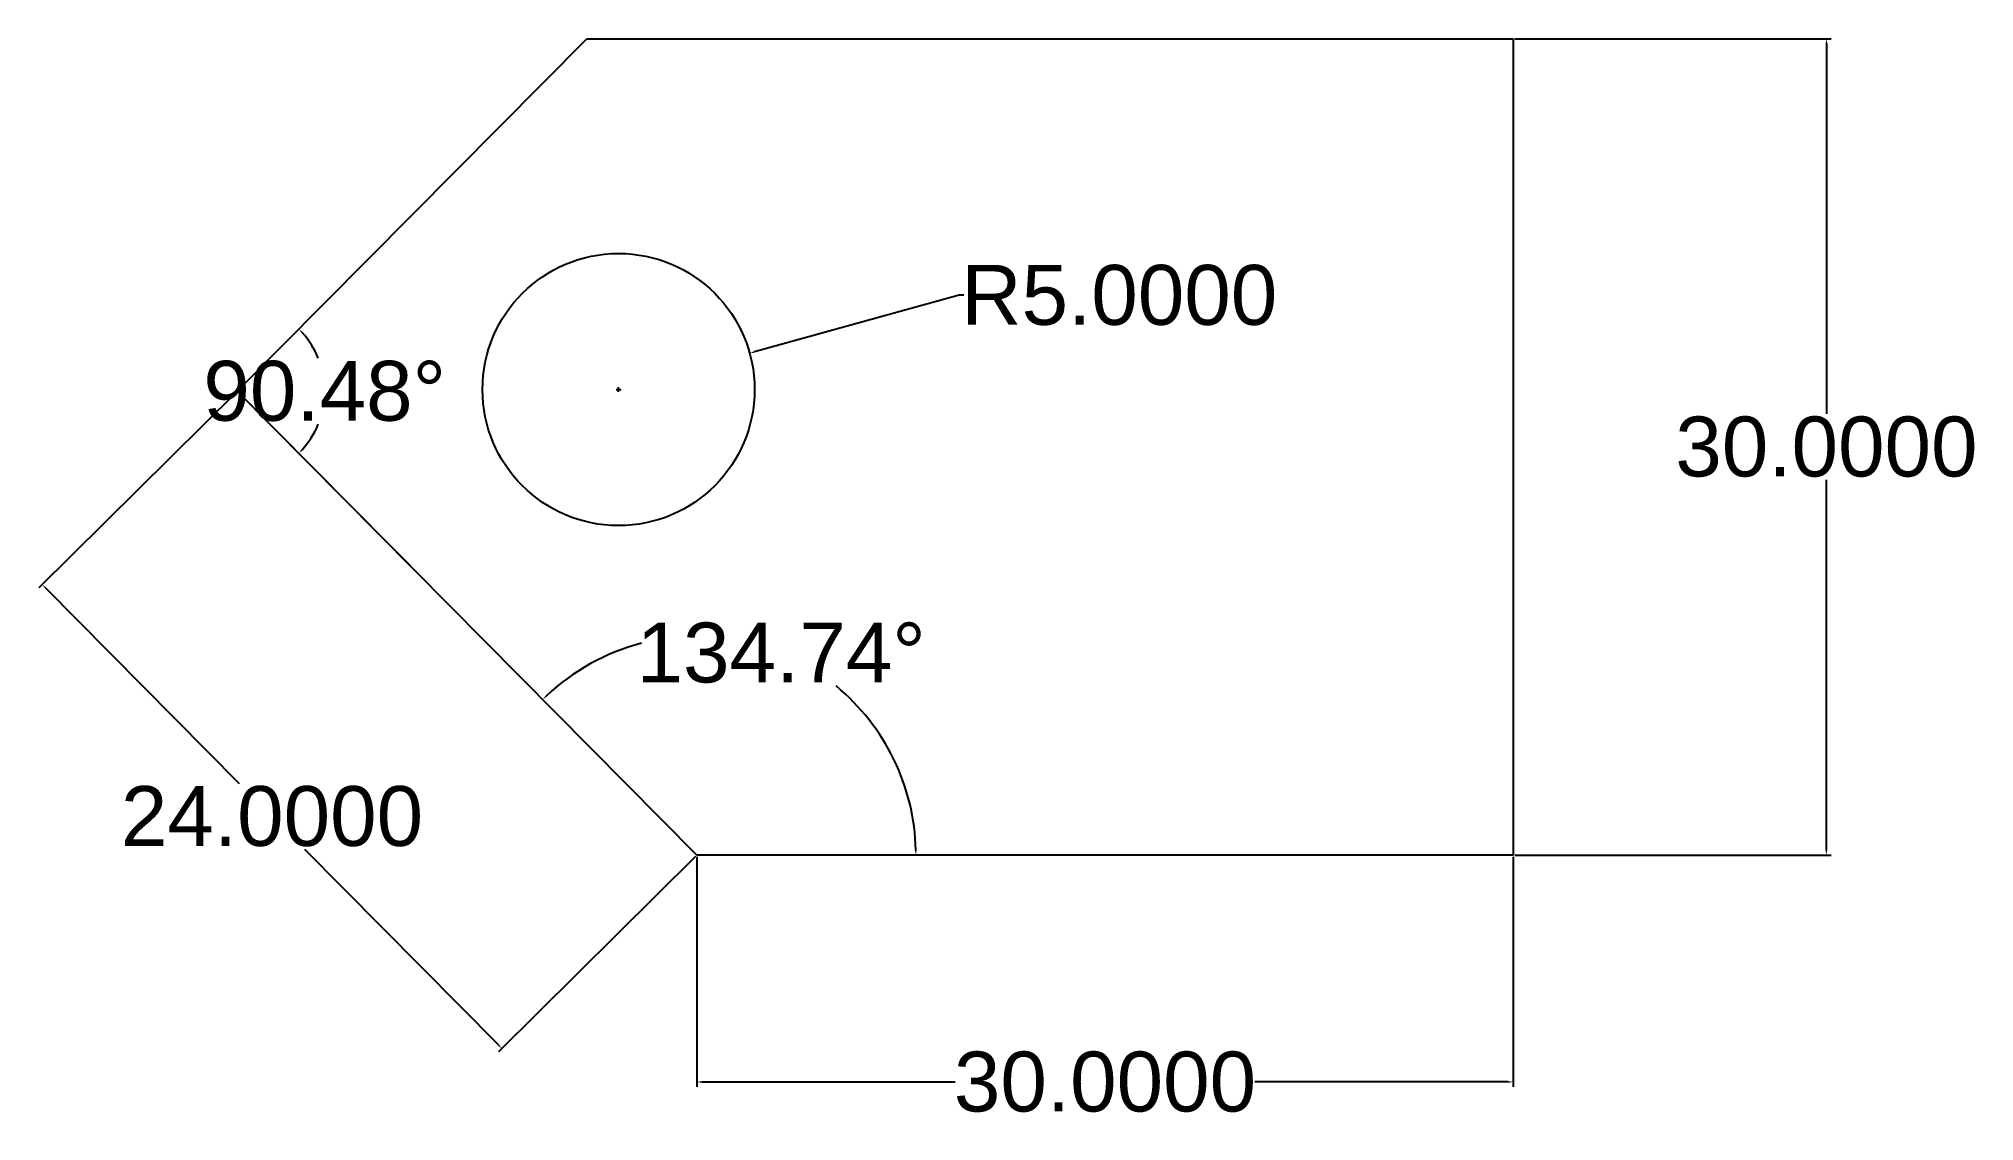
# Model space of a CAD drawing. Header units: inches. Extents: x 20.8 to 91.9, y 9.9 to 49.6.
import ezdxf

# ---------------------------------------------------------------- set-up
doc = ezdxf.new("R2010")
doc.units = ezdxf.units.IN
doc.header["$MEASUREMENT"] = 0
doc.styles.get("Standard").update_dxf_attribs({"font": 'arial.ttf'})
doc.dimstyles.get("Standard").update_dxf_attribs({"dimtxt": 2.2, "dimasz": 0.18, "dimexe": 0.18, "dimexo": 0.0625, "dimgap": 0.09, "dimtad": 0, "dimtih": 1, "dimtoh": 1, "dimdec": 4, "dimzin": 0, "dimdsep": 46, "dimtxsty": 'Standard', "dimcen": 0.09, "dimclrd": 1, "dimclrt": 1, "dimazin": 0, "dimtfac": 1, "dimtdec": 4, "dimtofl": 0, "dimtmove": 0, "dimatfit": 3, "dimfxl": 1, "dimtolj": 1, "dimtzin": 0, "dimarcsym": 0})

# ---------------------------------------------------------------- blocks, each defined once
blk = doc.blocks.new('*D2')
at = {"color": 0, "lineweight": -2, "transparency": 16777216}
for p, q in [((75.022, 49.634), (86.653, 49.634)), ((75.022, 19.634), (86.653, 19.634))]:
    blk.add_line(p, q, dxfattribs=at)
at = {"color": 1, "lineweight": -2, "transparency": 16777216}
for p, q in [((86.473, 49.454), (86.473, 35.848)), ((86.473, 19.814), (86.473, 33.42))]:
    blk.add_line(p, q, dxfattribs=at)
at = {"color": 1, "transparency": 16777216}
for points in [[(86.443, 49.454), (86.503, 49.454), (86.473, 49.634)], [(86.443, 19.814), (86.503, 19.814), (86.473, 19.634)]]:
    blk.add_solid(points, dxfattribs=at)
at = {"layer": 'Defpoints', "color": 0, "transparency": 16777216}
for p in [(74.96, 49.634), (74.96, 19.634), (86.473, 19.634)]:
    blk.add_point(p, dxfattribs=at)
at = {"color": 1, "transparency": 16777216, "insert": (86.473, 34.634), "char_height": 2.2, "attachment_point": 5}
blk.add_mtext('\\A1;30.0000', dxfattribs=at)
blk = doc.blocks.new('*D4')
at = {"color": 0, "lineweight": -2, "transparency": 16777216}
for p, q in [((44.96, 19.571), (44.96, 11.119)), ((74.96, 19.571), (74.96, 11.119))]:
    blk.add_line(p, q, dxfattribs=at)
at = {"color": 1, "lineweight": -2, "transparency": 16777216}
for p, q in [((45.14, 11.299), (54.453, 11.299)), ((74.78, 11.299), (65.466, 11.299))]:
    blk.add_line(p, q, dxfattribs=at)
at = {"color": 1, "transparency": 16777216}
for points in [[(45.14, 11.329), (45.14, 11.269), (44.96, 11.299)], [(74.78, 11.329), (74.78, 11.269), (74.96, 11.299)]]:
    blk.add_solid(points, dxfattribs=at)
at = {"layer": 'Defpoints', "color": 0, "transparency": 16777216}
for p in [(44.96, 19.634), (74.96, 19.634), (74.96, 11.299)]:
    blk.add_point(p, dxfattribs=at)
at = {"color": 1, "transparency": 16777216, "insert": (59.96, 11.299), "char_height": 2.2, "attachment_point": 5}
blk.add_mtext('\\A1;30.0000', dxfattribs=at)
blk = doc.blocks.new('*D5')
at = {"color": 0, "lineweight": -2, "transparency": 16777216}
for p, q in [((28.023, 36.638), (20.772, 29.453)), ((44.915, 19.59), (37.665, 12.405))]:
    blk.add_line(p, q, dxfattribs=at)
at = {"color": 1, "lineweight": -2, "transparency": 16777216}
for p, q in [((21.026, 29.452), (28.144, 22.269)), ((37.666, 12.66), (30.548, 19.843))]:
    blk.add_line(p, q, dxfattribs=at)
at = {"color": 1, "transparency": 16777216}
for points in [[(21.048, 29.473), (21.005, 29.431), (20.9, 29.58)], [(37.687, 12.681), (37.644, 12.639), (37.792, 12.532)]]:
    blk.add_solid(points, dxfattribs=at)
at = {"layer": 'Defpoints', "color": 0, "transparency": 16777216}
for p in [(28.067, 36.682), (44.96, 19.634), (37.792, 12.532)]:
    blk.add_point(p, dxfattribs=at)
at = {"color": 1, "transparency": 16777216, "insert": (29.346, 21.056), "char_height": 2.2, "attachment_point": 5}
blk.add_mtext('\\A1;24.0000', dxfattribs=at)
blk = doc.blocks.new('*D9')
at = {"color": 1, "lineweight": -2, "transparency": 16777216}
for p, q in [((54.597, 40.205), (47.075, 38.124)), ((54.777, 40.205), (54.597, 40.205))]:
    blk.add_line(p, q, dxfattribs=at)
at = {"color": 0, "lineweight": -2, "transparency": 16777216}
for p, q in [((41.992, 36.743), (42.172, 36.743)), ((42.082, 36.653), (42.082, 36.833))]:
    blk.add_line(p, q, dxfattribs=at)
at = {"color": 1, "transparency": 16777216}
blk.add_solid([(47.067, 38.153), (47.083, 38.095), (46.901, 38.076)], dxfattribs=at)
at = {"layer": 'Defpoints', "color": 0, "transparency": 16777216}
for p in [(46.901, 38.076), (42.082, 36.743)]:
    blk.add_point(p, dxfattribs=at)
at = {"color": 1, "transparency": 16777216, "insert": (60.483, 40.205), "char_height": 2.2, "attachment_point": 5}
blk.add_mtext('\\A1;R5.0000', dxfattribs=at)
blk = doc.blocks.new('*D10')
at = {"color": 1, "lineweight": -2, "transparency": 16777216}
for start, end in [(104.66342, 133.45661), (1.2812, 50.55095)]:
    blk.add_arc((44.96, 19.634), 8.05, start, end, dxfattribs=at)
at = {"color": 1, "transparency": 16777216}
for points in [[(39.444, 25.456), (39.402, 25.499), (39.294, 25.352)], [(53.038, 19.814), (52.978, 19.814), (53.01, 19.634)]]:
    blk.add_solid(points, dxfattribs=at)
at = {"layer": 'Defpoints', "color": 0, "transparency": 16777216}
for p in [(28.067, 36.682), (50.661, 25.317), (44.96, 19.634), (44.96, 19.634), (74.96, 19.634)]:
    blk.add_point(p, dxfattribs=at)
at = {"color": 1, "transparency": 16777216, "insert": (48.057, 27.064), "char_height": 2.2, "attachment_point": 5}
blk.add_mtext('\\A1;134.74°', dxfattribs=at)
blk = doc.blocks.new('*D12')
at = {"color": 1, "lineweight": -2, "transparency": 16777216}
for start, end in [(22.15063, 42.01007), (317.94648, 337.80245)]:
    blk.add_arc((28.067, 36.682), 3.215, start, end, dxfattribs=at)
at = {"color": 1, "transparency": 16777216}
for points in [[(30.434, 38.813), (30.477, 38.854), (30.331, 38.964)], [(30.476, 34.508), (30.432, 34.55), (30.33, 34.399)]]:
    blk.add_solid(points, dxfattribs=at)
at = {"layer": 'Defpoints', "color": 0, "transparency": 16777216}
for p in [(40.92, 49.634), (28.067, 36.682), (28.067, 36.682), (31.171, 35.844), (35.106, 29.579)]:
    blk.add_point(p, dxfattribs=at)
at = {"color": 1, "transparency": 16777216, "insert": (31.282, 36.681), "char_height": 2.2, "attachment_point": 5}
blk.add_mtext('\\A1;90.48°', dxfattribs=at)

msp = doc.modelspace()

# ---------------------------------------------------------------- linework, layer by layer
for p, q in [((28.06704, 36.68201), (40.92048, 49.63397)), ((40.92048, 49.63397), (74.95977, 49.63397)), ((74.95977, 49.63397), (74.95977, 19.63397)), ((44.95977, 19.63397), (28.06704, 36.68201)), ((28.06704, 36.68201), (35.10568, 29.57866)), ((42.08219, 36.74304), (42.08219, 36.74304)), ((74.95977, 19.63397), (44.95977, 19.63397))]:
    msp.add_line(p, q)
msp.add_circle((42.08219, 36.74304), 5)

# ---------------------------------------------------------------- dimensions: what is measured, and where the dimension line sits
for base, line1, line2, picture, middle in [((31.17062, 35.84449), ((28.06704, 36.68201), (35.10568, 29.57866)), ((28.06704, 36.68201), (40.92048, 49.63397)), '*D12', (31.28164, 36.68079)), ((50.66055, 25.31738), ((74.95977, 19.63397), (44.95977, 19.63397)), ((44.95977, 19.63397), (28.06704, 36.68201)), '*D10', (48.05732, 27.06399))]:
    dim = msp.add_angular_dim_2l(base=base, line1=line1, line2=line2, dimstyle='Standard')
    dim.commit()
    dim.dimension.update_dxf_attribs({"geometry": picture, "text_midpoint": middle})
for p1, p2, distance, picture, middle in [((74.95977, 49.63397), (74.95977, 19.63397), 11.51298, '*D2', (86.47275, 34.63397)), ((28.06704, 36.68201), (44.95977, 19.63397), -10.09007, '*D5', (29.34608, 21.05596)), ((44.95977, 19.63397), (74.95977, 19.63397), -8.33543, '*D4', (59.95977, 11.29854))]:
    dim = msp.add_aligned_dim(p1=p1, p2=p2, distance=distance, dimstyle='Standard')
    dim.commit()
    dim.dimension.update_dxf_attribs({"geometry": picture, "text_midpoint": middle})
dim = msp.add_radius_dim(center=(42.08219, 36.74304), mpoint=(46.90125, 38.07596), dimstyle='Standard')
dim.commit()
dim.dimension.update_dxf_attribs({"geometry": '*D9', "text_midpoint": (60.48303, 40.20468), "dimtype": 164})

doc.saveas('drawing.dxf')
